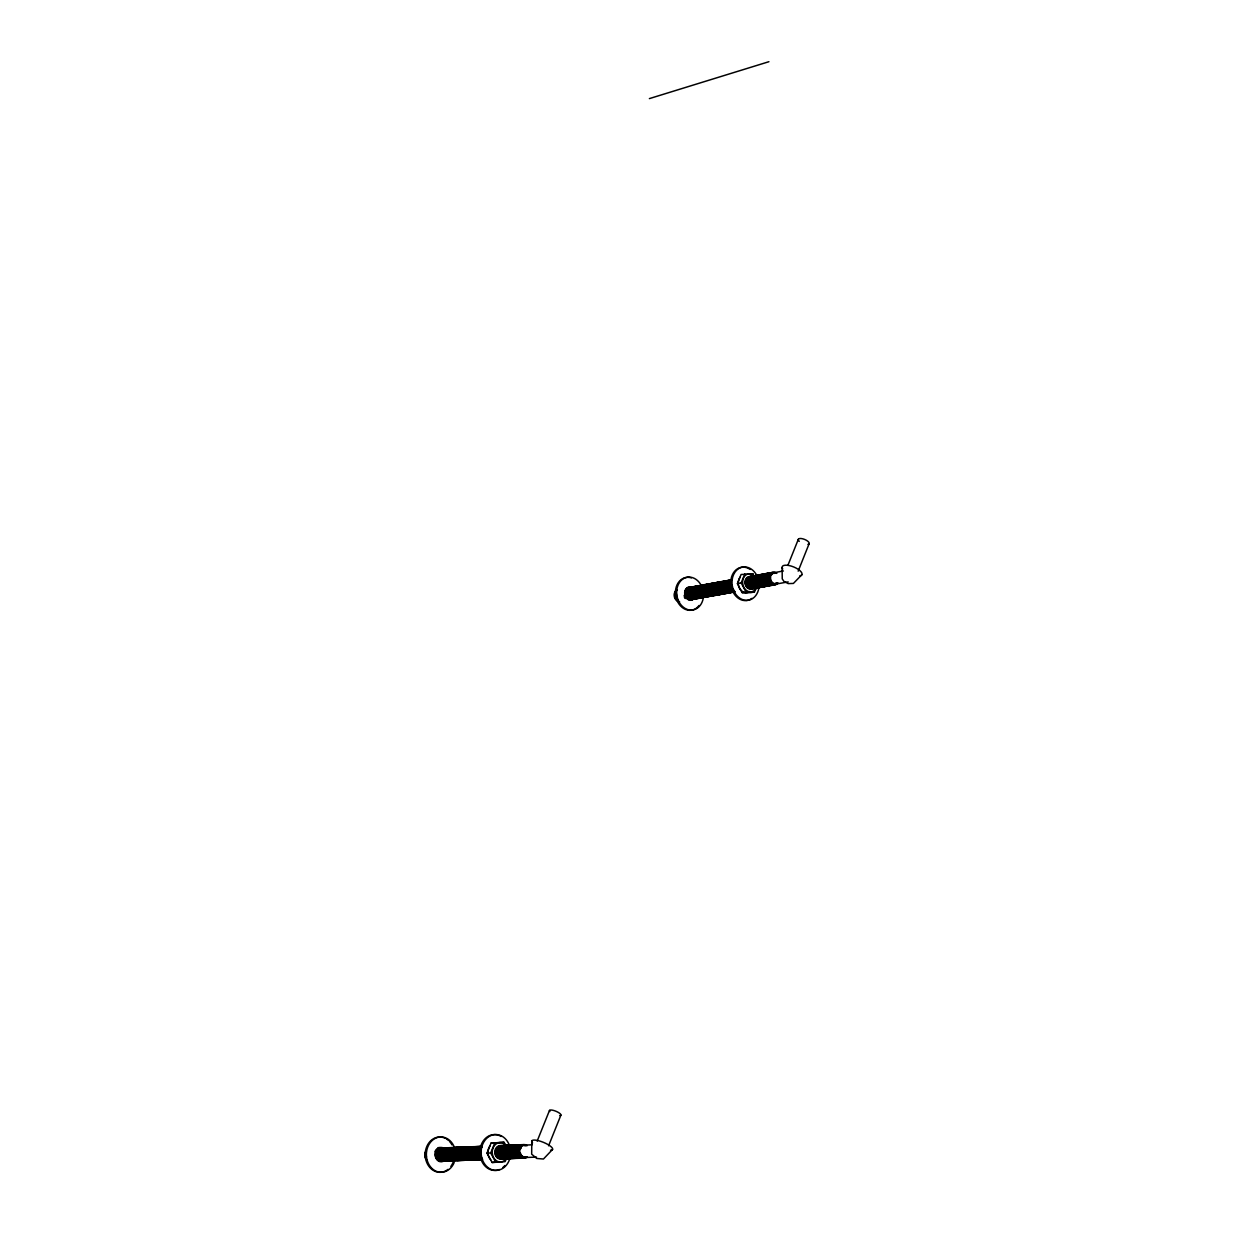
<?xml version="1.0" encoding="UTF-8"?>
<svg xmlns="http://www.w3.org/2000/svg" width="1234" height="1234" viewBox="0 0 1234 1234"><rect width="100%" height="100%" fill="white"/><g stroke="black" fill="none" stroke-linecap="round" stroke-linejoin="round"><path stroke-width="1.5" d="M531.808 1140.879L531.669 1154.191L536.759 1158.464L543.438 1159.034L552.585 1149.409M754.714 576.463A9.116 7.265 79.9 0 0 743.979 577.018A9.116 7.265 79.9 0 0 746.215 590.284A9.116 7.265 79.9 0 0 756.55 587.415L754.421 591.996L750.658 592.659L742.22 592.644L739.521 588.155L737.438 583.559L741.094 574.504L753.28 573.872L750.164 574.427M744.858 573.825L741.187 582.895L737.438 583.559M506.634 1158.31L505.076 1161.657L492.135 1162.49L486.983 1153.127L491.055 1143.085L503.996 1142.268L505.909 1145.368M503.996 1142.268L494.772 1142.931L490.7 1152.972L495.852 1162.351M788.032 565.002L798.336 539.289M798.167 571.157L809.134 543.7M537.16 1141.095L549.5 1110.446M548.59 1145.784L560.899 1115.135M782.125 567.702L782.248 578.869L783.868 581.307L788.187 583.605L793.4 583.435L801.899 574.674M649.377 98.612L768.921 61.7M773.224 572.807L783.405 570.972M776.34 584.006L788.217 581.893M742.22 592.644L754.421 591.996M492.135 1162.49L501.359 1161.796M491.055 1143.085L494.772 1142.931M524.465 1145.121L532.039 1144.813M486.983 1153.127L490.7 1152.972M525.175 1157.523L536.512 1157.091M741.187 582.895L745.984 591.981M752.817 588.309A6.324 5.029 79.9 0 1 744.981 583.667A6.324 5.029 79.9 0 1 750.874 576.802M749.701 591.502A9.116 7.265 79.9 0 1 740.107 589.142A9.116 7.265 79.9 0 1 739.999 577.219M758.848 588.001A16.829 13.42 79.9 0 1 739.706 598.135A16.829 13.42 79.9 0 1 735.263 571.789A16.829 13.42 79.9 0 1 756.72 575.322M751.953 598.367A16.829 13.404 79.9 0 1 734.631 594.603A16.829 13.404 79.9 0 1 733.289 573.085A16.829 13.404 79.9 0 1 750.164 569.414M685.61 598.166A6.216 4.998 79.9 0 1 684.13 595.39M693.184 599.4A6.741 5.414 79.9 0 1 686.197 597.888A6.741 5.414 79.9 0 1 685.672 589.266A6.741 5.414 79.9 0 1 692.475 587.785M685.333 598.536A6.741 5.414 79.9 0 1 684.376 597.148M699.076 605.478A16.597 13.327 79.9 0 1 682.001 607.313A16.597 13.327 79.9 0 1 676.294 586.798A16.597 13.327 79.9 0 1 691.395 577.882M703.303 597.873A16.597 13.327 79.9 0 1 684.253 607.884A16.597 13.327 79.9 0 1 679.903 581.893A16.597 13.327 79.9 0 1 701.19 585.363M799.262 541.371A5.831 2.237 21.8 0 1 800.203 538.487A5.831 2.237 21.8 0 1 807.607 541.094A5.831 2.237 21.8 0 1 807.931 544.425M782.711 568.982A10.628 4.026 21.9 0 1 787.045 565.249A10.628 4.026 21.9 0 1 799.694 570.432A10.628 4.026 21.9 0 1 799.725 575.969M777.42 583.435A5.831 4.627 79.8 0 1 771.451 582.124A5.831 4.627 79.8 0 1 770.972 574.674A5.831 4.627 79.8 0 1 776.788 573.409M772.993 583.651A5.275 4.18 79.8 0 1 771.019 582.294M770.278 581.199A5.275 4.18 79.8 0 1 769.785 579.934M769.615 577.219A5.275 4.18 79.8 0 1 770.556 574.874M771.373 574.041A5.275 4.18 79.8 0 1 772.361 573.517M776.155 583.142A5.275 4.18 79.8 0 1 775.168 583.667M778.145 582.988A6.355 5.044 79.8 0 1 771.312 583.327A6.355 5.044 79.8 0 1 769.877 574.859A6.355 5.044 79.8 0 1 776.464 573.039M777.173 582.957A5.275 4.18 79.8 0 1 772.469 582.571A5.275 4.18 79.8 0 1 770.618 577.034M770.957 575.769A5.275 4.18 79.8 0 1 773.363 573.332M771.975 583.836A5.275 4.18 79.8 0 1 768.767 580.119A5.275 4.18 79.8 0 1 769.538 575.059M777.127 583.158A6.355 5.044 79.8 0 1 770.294 583.512A6.355 5.044 79.8 0 1 768.875 575.044A6.355 5.044 79.8 0 1 775.446 573.224M770.957 584.021A5.275 4.18 79.8 0 1 767.918 576.324M768.52 575.229A5.275 4.18 79.8 0 1 770.324 573.887M776.109 583.343A6.355 5.044 79.8 0 1 769.276 583.697A6.355 5.044 79.8 0 1 767.856 575.229A6.355 5.044 79.8 0 1 774.443 573.409M732.302 586.767A6.293 5.029 79.9 0 1 732.024 585.147M733.783 589.929A5.229 4.165 79.9 0 1 732.857 589.096M732.117 588.016A5.229 4.165 79.9 0 1 731.392 585.425M733.906 590.762A6.293 5.029 79.9 0 1 731.114 583.713M733.829 590.623A5.229 4.165 79.9 0 1 730.636 586.937A5.229 4.165 79.9 0 1 731.407 581.924M734.168 591.564A6.293 5.029 79.9 0 1 730.312 587.122A6.293 5.029 79.9 0 1 731.253 581.075M733.922 590.978A5.229 4.165 79.9 0 1 729.633 587.122A5.229 4.165 79.9 0 1 731.238 581.276M734.492 591.965A6.293 5.029 79.9 0 1 729.325 587.307A6.293 5.029 79.9 0 1 731.238 580.273M731.839 590.978A5.229 4.165 79.9 0 1 729.14 588.556M728.646 587.307A5.229 4.165 79.9 0 1 731.222 580.952M734.785 591.919A6.293 5.029 79.9 0 1 728.322 587.477A6.293 5.029 79.9 0 1 731.423 579.826M730.837 591.163A5.229 4.165 79.9 0 1 727.428 586.135M727.489 584.793A5.229 4.165 79.9 0 1 728.43 582.463M729.248 581.646A5.229 4.165 79.9 0 1 730.219 581.121M734.97 591.472A6.293 5.029 79.9 0 1 727.335 587.662A6.293 5.029 79.9 0 1 731.731 579.795M729.849 591.333A5.214 4.165 79.9 0 1 726.425 586.304M726.487 584.962A5.214 4.165 79.9 0 1 727.428 582.649M733.983 591.657A6.293 5.029 79.9 0 1 726.348 587.831A6.293 5.029 79.9 0 1 730.744 579.98M728.862 591.502A5.214 4.165 79.9 0 1 725.438 586.489A5.214 4.165 79.9 0 1 728.245 581.476M732.996 591.826A6.293 5.029 79.9 0 1 725.176 587.214A6.293 5.029 79.9 0 1 731.068 580.381M730.034 591.688A5.214 4.165 79.9 0 1 725.515 589.821A5.214 4.165 79.9 0 1 724.852 584.068M725.453 583.003A5.214 4.165 79.9 0 1 726.271 582.17A6.278 5.013 79.9 0 0 720.07 583.451A6.278 5.013 79.9 0 0 720.563 591.487A6.278 5.013 79.9 0 0 727.042 592.891M731.993 592.011A6.293 5.013 79.9 0 1 724.173 587.384A6.293 5.013 79.9 0 1 730.081 580.551M729.047 591.873A5.214 4.165 79.9 0 1 726.872 591.857M725.839 591.348A5.214 4.165 79.9 0 1 724.188 589.436M723.679 588.186A5.214 4.165 79.9 0 1 725.284 582.355M726.255 581.846A5.214 4.165 79.9 0 1 727.335 581.661M731.006 592.181A6.278 5.013 79.9 0 1 723.371 588.371A6.278 5.013 79.9 0 1 727.767 580.52M725.885 592.042A5.214 4.165 79.9 0 1 722.692 588.371M722.476 587.014A5.214 4.165 79.9 0 1 722.522 585.672M722.877 584.422A5.214 4.165 79.9 0 1 725.268 582.016M730.991 591.364A6.278 5.013 79.9 0 1 724.574 592.058A6.278 5.013 79.9 0 1 722.414 584.284A6.278 5.013 79.9 0 1 728.091 580.906M724.898 592.212A5.214 4.165 79.9 0 1 722.939 590.87M722.198 589.79A5.214 4.165 79.9 0 1 721.705 588.541M721.535 585.857A5.214 4.165 79.9 0 1 722.476 583.528M727.844 593.153A6.278 5.013 79.9 0 1 721.119 587.106A6.278 5.013 79.9 0 1 727.104 581.091M730.004 591.549A6.278 5.013 79.9 0 1 729.016 592.536M723.911 592.397A5.214 4.165 79.9 0 1 720.718 588.726A5.214 4.165 79.9 0 1 721.489 583.713M728.029 592.706A6.278 5.013 79.9 0 1 721.551 591.302A6.278 5.013 79.9 0 1 721.057 583.281A6.278 5.013 79.9 0 1 727.366 581.893M722.923 592.567A5.214 4.165 79.9 0 1 721.875 592.042M720.949 591.225A5.214 4.165 79.9 0 1 719.9 584.962M720.502 583.898A5.214 4.165 79.9 0 1 722.306 582.556M720.887 592.227A5.214 4.165 79.9 0 1 718.913 585.147M719.515 584.068A5.214 4.165 79.9 0 1 721.319 582.741A5.214 4.165 79.9 0 0 720.317 582.911M726.055 593.06A6.278 5.013 79.9 0 1 718.234 588.448A6.278 5.013 79.9 0 1 724.127 581.63M723.109 592.922A5.214 4.165 79.9 0 1 720.934 592.922M719.9 592.397A5.214 4.165 79.9 0 1 717.756 589.25M717.525 587.908A5.214 4.165 79.9 0 1 717.586 586.566M717.926 585.317A5.214 4.165 79.9 0 1 718.527 584.253M725.068 593.245A6.278 5.013 79.9 0 1 717.247 588.633A6.278 5.013 79.9 0 1 723.139 581.8M722.121 593.107A5.214 4.165 79.9 0 1 719.946 593.091M718.913 592.582A5.214 4.165 79.9 0 1 717.987 591.749M717.263 590.67A5.214 4.165 79.9 0 1 716.538 588.078M716.599 586.752A5.214 4.165 79.9 0 1 718.358 583.605M719.329 583.096A5.214 4.165 79.9 0 1 721.504 583.096M724.08 593.415A6.278 5.013 79.9 0 1 716.445 589.605A6.278 5.013 79.9 0 1 720.841 581.769M720.054 593.446A5.198 4.165 79.9 0 1 717 591.934M716.275 590.855A5.198 4.165 79.9 0 1 717.37 583.79M722.106 592.752A5.198 4.165 79.9 0 1 721.134 593.276M724.065 592.598A6.278 5.013 79.9 0 1 717.648 593.292A6.278 5.013 79.9 0 1 715.504 585.533A6.278 5.013 79.9 0 1 721.165 582.17M719.067 593.631A5.198 4.165 79.9 0 1 716.939 592.922M716.013 592.104A5.198 4.165 79.9 0 1 716.383 583.96M723.078 592.783A6.278 5.013 79.9 0 1 716.291 593.138A6.278 5.013 79.9 0 1 714.887 584.777A6.278 5.013 79.9 0 1 721.443 582.972M718.08 593.801A5.198 4.165 79.9 0 1 715.951 593.107M715.026 592.274A5.198 4.165 79.9 0 1 713.638 587.276A5.198 4.165 79.9 0 1 716.383 583.62M722.091 592.952A6.263 5.013 79.9 0 1 715.304 593.307A6.263 5.013 79.9 0 1 713.9 584.947A6.263 5.013 79.9 0 1 720.455 583.142M716.013 593.801A5.198 4.165 79.9 0 1 714.964 593.276M714.039 592.459A5.198 4.165 79.9 0 1 712.82 590.13M712.589 588.788A5.198 4.165 79.9 0 1 712.65 587.446M712.99 586.212A5.198 4.165 79.9 0 1 713.591 585.132M714.409 584.314A5.198 4.165 79.9 0 1 715.396 583.805M720.132 594.109A6.263 5.013 79.9 0 1 713.653 592.721A6.263 5.013 79.9 0 1 713.159 584.7A6.263 5.013 79.9 0 1 719.468 583.327M715.026 593.97A5.198 4.165 79.9 0 1 711.617 588.973M711.663 587.631A5.198 4.165 79.9 0 1 712.62 585.317M713.422 584.5A5.198 4.165 79.9 0 1 715.473 583.805M719.144 594.294A6.263 5.013 79.9 0 1 711.339 589.698A6.263 5.013 79.9 0 1 717.232 582.88M712.45 584.669A5.198 4.165 79.9 0 0 711.062 591.132A5.198 4.165 79.9 0 0 716.198 594.156A6.263 5.013 79.9 0 1 715.196 594.989M718.157 594.464A6.263 5.013 79.9 0 1 710.352 589.867A6.263 5.013 79.9 0 1 716.244 583.05M715.211 594.325A5.198 4.165 79.9 0 1 710.707 592.474A5.198 4.165 79.9 0 1 710.044 586.736M710.645 585.672A5.198 4.165 79.9 0 1 711.463 584.854M712.434 584.33A5.198 4.165 79.9 0 1 713.514 584.16M717.17 594.649A6.263 5.013 79.9 0 1 709.55 590.839A6.263 5.013 79.9 0 1 713.931 583.019M713.159 594.68A5.198 4.165 79.9 0 1 709.38 592.089M708.887 590.839A5.198 4.165 79.9 0 1 711.463 584.515M717.17 593.832A6.263 5.013 79.9 0 1 710.753 594.51A6.263 5.013 79.9 0 1 708.609 586.782A6.263 5.013 79.9 0 1 714.27 583.404M711.077 594.68A5.198 4.165 79.9 0 1 707.9 591.009M707.73 588.34A5.198 4.165 79.9 0 1 708.671 586.027M709.488 585.209A5.198 4.165 79.9 0 1 710.476 584.685M714.023 595.606A6.263 5.013 79.9 0 1 707.313 589.59A6.263 5.013 79.9 0 1 713.283 583.589M710.105 594.85A5.198 4.165 79.9 0 1 706.696 589.852M706.758 588.51A5.198 4.165 79.9 0 1 707.699 586.196M714.224 595.174A6.263 5.013 79.9 0 1 707.745 593.77A6.263 5.013 79.9 0 1 707.267 585.764A6.263 5.013 79.9 0 1 713.561 584.392M709.118 595.019A5.198 4.165 79.9 0 1 705.709 590.022A5.198 4.165 79.9 0 1 708.501 585.039M713.237 595.343A6.263 5.013 79.9 0 1 706.774 593.94A6.263 5.013 79.9 0 1 706.28 585.934A6.263 5.013 79.9 0 1 712.573 584.561M708.131 595.204A5.198 4.165 79.9 0 1 705.138 587.615M705.725 586.551A5.198 4.165 79.9 0 1 707.529 585.224A5.183 4.165 79.9 0 0 706.542 585.394M712.249 595.513A6.263 5.013 79.9 0 1 704.46 590.932A6.263 5.013 79.9 0 1 710.337 584.114M709.319 595.374A5.183 4.165 79.9 0 1 707.159 595.374M706.11 594.85A5.183 4.165 79.9 0 1 703.75 590.376A5.183 4.165 79.9 0 1 705.57 585.919M711.278 595.683A6.247 5.013 79.9 0 1 703.473 591.101A6.247 5.013 79.9 0 1 709.365 584.299M710.29 595.868A6.247 5.013 79.9 0 1 702.67 592.073A6.247 5.013 79.9 0 1 707.067 584.253M708.331 595.544A5.183 4.165 79.9 0 1 706.172 595.544M705.138 595.035A5.183 4.165 79.9 0 1 702.994 591.888M703.164 587.97A5.183 4.165 79.9 0 1 707.73 585.579M706.28 595.899A5.183 4.149 79.9 0 1 703.241 594.387M702.501 593.307A5.183 4.149 79.9 0 1 701.791 590.731M701.853 589.389A5.183 4.149 79.9 0 1 703.611 586.273M708.331 595.204A5.183 4.149 79.9 0 1 707.36 595.729M710.29 595.05A6.247 5.013 79.9 0 1 703.874 595.744A6.247 5.013 79.9 0 1 701.73 588.016A6.247 5.013 79.9 0 1 707.39 584.654M705.308 596.068A5.183 4.149 79.9 0 1 702.254 594.557M701.529 593.492A5.183 4.149 79.9 0 1 701.807 587.261M709.303 595.22A6.247 5.013 79.9 0 1 702.532 595.59A6.247 5.013 79.9 0 1 701.128 587.261A6.247 5.013 79.9 0 1 707.668 585.456M704.321 596.253A5.183 4.149 79.9 0 1 702.192 595.559M701.282 594.726A5.183 4.149 79.9 0 1 699.894 589.744A5.183 4.149 79.9 0 1 702.624 586.104M708.331 595.405A6.247 5.013 79.9 0 1 701.56 595.76A6.247 5.013 79.9 0 1 700.156 587.43A6.247 5.013 79.9 0 1 706.696 585.626M700.295 594.911A5.183 4.149 79.9 0 1 698.907 589.929M699.848 587.615A5.183 4.149 79.9 0 1 701.652 586.289A5.183 4.149 79.9 0 0 699.693 586.968M706.372 596.562A6.247 5.013 79.9 0 1 699.909 595.158A6.247 5.013 79.9 0 1 699.416 587.183A6.247 5.013 79.9 0 1 705.709 585.811M705.385 596.732A6.247 5.013 79.9 0 1 697.596 592.15A6.247 5.013 79.9 0 1 703.473 585.363M700.233 595.899A5.183 4.149 79.9 0 1 698.105 592.767M698.274 588.849A5.183 4.149 79.9 0 1 698.876 587.785M702.454 596.593A5.183 4.149 79.9 0 1 696.902 591.61M696.963 590.268A5.183 4.149 79.9 0 1 698.722 587.153M700.758 586.458A5.183 4.149 79.9 0 0 699.693 586.644A5.183 4.149 79.9 0 0 698.722 586.813M704.413 596.917A6.247 5.013 79.9 0 1 696.624 592.335A6.247 5.013 79.9 0 1 702.501 585.533M701.483 596.762A5.183 4.149 79.9 0 1 696.979 594.927A5.183 4.149 79.9 0 1 696.315 589.204M696.917 588.14A5.183 4.149 79.9 0 1 697.734 587.322M703.426 597.086A6.247 4.998 79.9 0 1 695.822 593.307A6.247 4.998 79.9 0 1 700.202 585.502M768.905 583.667A5.275 4.18 79.8 0 1 767.239 581.738M766.746 580.474A5.275 4.18 79.8 0 1 766.916 576.494M767.517 575.414A5.275 4.18 79.8 0 1 769.322 574.072A5.275 4.18 79.8 0 0 768.304 574.257M774.104 584.53A6.355 5.044 79.8 0 1 766.252 579.857A6.355 5.044 79.8 0 1 772.16 572.946M771.111 584.392A5.275 4.18 79.8 0 1 768.936 584.376M767.887 583.852A5.275 4.18 79.8 0 1 765.558 577.944M765.898 576.679A5.275 4.18 79.8 0 1 767.317 574.766A6.34 5.044 79.8 0 0 761.023 576.062A6.34 5.044 79.8 0 0 761.532 584.176A6.34 5.044 79.8 0 0 768.042 585.61M773.101 584.7A6.355 5.044 79.8 0 1 765.234 580.042A6.355 5.044 79.8 0 1 771.142 573.131M773.07 583.883A6.355 5.044 79.8 0 1 764.664 581.816A6.355 5.044 79.8 0 1 768.813 573.1M769.029 584.746A5.275 4.18 79.8 0 1 767.934 584.561M766.885 584.037A5.275 4.18 79.8 0 1 764.71 580.844M764.895 576.864A5.275 4.18 79.8 0 1 769.476 574.442M768.011 584.916A5.275 4.18 79.8 0 1 764.941 583.373M764.201 582.294A5.275 4.18 79.8 0 1 763.476 579.672M763.538 578.314A5.275 4.18 79.8 0 1 765.296 575.137M769.893 585.687A6.355 5.044 79.8 0 1 763.121 579.579A6.355 5.044 79.8 0 1 769.121 573.501M772.052 584.068A6.355 5.044 79.8 0 1 771.065 585.07M765.898 584.916A5.26 4.18 79.8 0 1 763.939 583.559M763.198 582.463A5.26 4.18 79.8 0 1 763.476 576.139M770.062 585.24A6.34 5.044 79.8 0 1 763.553 583.821A6.34 5.044 79.8 0 1 763.044 575.707A6.34 5.044 79.8 0 1 769.368 574.319M764.895 585.101A5.26 4.18 79.8 0 1 763.846 584.577M762.921 583.744A5.26 4.18 79.8 0 1 761.517 578.669A5.26 4.18 79.8 0 1 764.262 574.982M769.044 585.425A6.34 5.044 79.8 0 1 762.535 583.99A6.34 5.044 79.8 0 1 762.026 575.877A6.34 5.044 79.8 0 1 768.366 574.504M762.843 584.746A5.26 4.18 79.8 0 1 760.854 577.589M761.455 576.509A5.26 4.18 79.8 0 1 763.26 575.167A5.26 4.18 79.8 0 0 761.255 575.862M762.874 585.456A5.26 4.18 79.8 0 0 765.049 585.456A6.34 5.044 79.8 0 1 758.54 586.011A6.34 5.044 79.8 0 1 756.365 578.175A6.34 5.044 79.8 0 1 762.057 574.782M761.825 584.931A5.26 4.18 79.8 0 1 759.666 581.738M759.434 580.396A5.26 4.18 79.8 0 1 759.496 579.039M759.836 577.774A5.26 4.18 79.8 0 1 760.437 576.694M767.024 585.78A6.34 5.044 79.8 0 1 759.172 581.121A6.34 5.044 79.8 0 1 765.08 574.226M764.047 585.641A5.26 4.18 79.8 0 1 761.872 585.641M760.823 585.117A5.26 4.18 79.8 0 1 758.432 580.566M758.494 579.209A5.26 4.18 79.8 0 1 762.319 575.352M766.021 585.965A6.34 5.044 79.8 0 1 758.17 581.307A6.34 5.044 79.8 0 1 764.077 574.412M761.964 585.996A5.26 4.18 79.8 0 1 758.879 584.453M758.154 583.373A5.26 4.18 79.8 0 1 759.249 576.232M760.221 575.707A5.26 4.18 79.8 0 1 762.411 575.723M764.016 585.302A5.26 4.18 79.8 0 1 763.028 585.826M765.99 585.147A6.34 5.044 79.8 0 1 757.599 583.065A6.34 5.044 79.8 0 1 761.748 574.381M760.946 586.181A5.26 4.18 79.8 0 1 758.802 585.471M757.877 584.638A5.26 4.18 79.8 0 1 756.812 578.314M757.414 577.234A5.26 4.18 79.8 0 1 758.231 576.417M759.943 586.351A5.26 4.18 79.8 0 1 757.799 585.656M756.874 584.808A5.26 4.18 79.8 0 1 755.47 579.764A5.26 4.18 79.8 0 1 758.216 576.077M763.985 585.502A6.34 5.044 79.8 0 1 757.167 585.857A6.34 5.044 79.8 0 1 755.748 577.404A6.34 5.044 79.8 0 1 762.319 575.599M757.83 586.351A5.26 4.18 79.8 0 1 756.781 585.826M755.871 584.993A5.26 4.18 79.8 0 1 754.468 579.934M755.409 577.605A5.26 4.18 79.8 0 1 757.213 576.247M761.98 586.674A6.34 5.044 79.8 0 1 755.486 585.255A6.34 5.044 79.8 0 1 754.977 577.157A6.34 5.044 79.8 0 1 761.301 575.769M760.977 586.86A6.34 5.044 79.8 0 1 754.483 585.44A6.34 5.044 79.8 0 1 753.974 577.342A6.34 5.044 79.8 0 1 760.298 575.954M756.828 586.536A5.26 4.18 79.8 0 1 753.619 582.834M753.804 578.854A5.26 4.18 79.8 0 1 754.406 577.774M755.223 576.957A5.26 4.18 79.8 0 1 756.195 576.432A5.26 4.18 79.8 0 0 752.447 580.304M758 586.721A5.26 4.18 79.8 0 1 752.385 581.646M759.974 587.029A6.324 5.029 79.8 0 1 752.123 582.386A6.324 5.029 79.8 0 1 758.031 575.507M756.997 586.89A5.26 4.18 79.8 0 1 751.83 583.836A5.26 4.18 79.8 0 1 753.203 577.311M758.972 587.214A6.324 5.029 79.8 0 1 751.12 582.556A6.324 5.029 79.8 0 1 757.028 575.692M754.915 587.245A5.244 4.18 79.8 0 1 751.105 584.623A5.244 4.18 79.8 0 1 750.781 579.409M751.383 578.33A5.244 4.18 79.8 0 1 752.2 577.497M753.187 576.988A5.244 4.18 79.8 0 1 754.267 576.802M756.966 586.551A5.244 4.18 79.8 0 1 755.995 587.076M758.941 586.397A6.324 5.029 79.8 0 1 750.565 584.33A6.324 5.029 79.8 0 1 754.699 575.646M752.817 587.245A5.244 4.18 79.8 0 1 750.102 584.808M749.609 583.543A5.244 4.18 79.8 0 1 752.185 577.157M757.938 586.582A6.324 5.029 79.8 0 1 751.506 587.261A6.324 5.029 79.8 0 1 749.331 579.44A6.324 5.029 79.8 0 1 755.023 576.047M751.799 587.43A5.244 4.18 79.8 0 1 748.606 583.728M748.375 582.371A5.244 4.18 79.8 0 1 749.377 578.684M750.195 577.867A5.244 4.18 79.8 0 1 751.182 577.342M756.936 586.752A6.324 5.029 79.8 0 1 750.503 587.446A6.324 5.029 79.8 0 1 748.328 579.625A6.324 5.029 79.8 0 1 754.02 576.232M750.796 587.6A5.244 4.18 79.8 0 1 747.372 582.556M747.434 581.199A5.244 4.18 79.8 0 1 748.375 578.869M754.946 587.924A6.324 5.029 79.8 0 1 748.452 586.505A6.324 5.029 79.8 0 1 747.943 578.422A6.324 5.029 79.8 0 1 754.267 577.049M749.794 587.785A5.244 4.18 79.8 0 1 746.369 582.741A5.244 4.18 79.8 0 1 749.177 577.697M753.943 588.109A6.324 5.029 79.8 0 1 746.107 583.466A6.324 5.029 79.8 0 1 752.015 576.587M750.966 587.97A5.244 4.18 79.9 0 1 746.431 586.088A5.244 4.18 79.9 0 1 745.768 580.304M746.369 579.224A5.244 4.18 79.9 0 1 747.187 578.407M676.71 596.593A5.152 4.149 79.9 0 1 676.541 593.94M676.972 598.274A6.216 4.998 79.9 0 1 676.186 593.585M677.867 599.894A5.152 4.149 79.9 0 1 675.738 596.778M675.507 595.436A5.152 4.149 79.9 0 1 675.569 594.109M677.975 600.711A6.216 4.998 79.9 0 1 675.137 595.359A6.216 4.998 79.9 0 1 677.327 590.006M676.895 600.063A5.152 4.149 79.9 0 1 675.985 599.246M675.26 598.182A5.152 4.149 79.9 0 1 674.767 596.947M674.612 594.294A5.152 4.149 79.9 0 1 676.371 591.179M679.579 601.714A6.201 4.998 79.9 0 1 674.443 597.133A6.201 4.998 79.9 0 1 676.371 590.191M699.431 597.117A5.183 4.149 79.9 0 1 695.668 594.541M695.174 593.292A5.183 4.149 79.9 0 1 696.763 587.507M701.483 596.423A5.183 4.149 79.9 0 1 700.511 596.947M703.442 596.269A6.247 4.998 79.9 0 1 697.025 596.963A6.247 4.998 79.9 0 1 694.881 589.25A6.247 4.998 79.9 0 1 700.542 585.888M697.364 597.117A5.183 4.149 79.9 0 1 694.68 594.711M694.187 593.461A5.183 4.149 79.9 0 1 694.032 590.793M694.372 589.559A5.183 4.149 79.9 0 1 694.973 588.495M695.791 587.677A5.183 4.149 79.9 0 1 696.763 587.168M702.454 596.438A6.232 4.998 79.9 0 1 695.683 596.809A6.232 4.998 79.9 0 1 694.295 588.495A6.232 4.998 79.9 0 1 700.819 586.69M696.392 597.287A5.183 4.149 79.9 0 1 692.999 592.305M693.045 590.978A5.183 4.149 79.9 0 1 694.002 588.664M694.804 587.847A5.183 4.149 79.9 0 1 695.791 587.338A5.167 4.149 79.9 0 0 693.832 588.032M701.483 596.624A6.232 4.998 79.9 0 1 694.711 596.978A6.232 4.998 79.9 0 1 693.323 588.664A6.232 4.998 79.9 0 1 699.848 586.86M695.421 597.457A5.167 4.149 79.9 0 1 692.243 593.816A5.167 4.149 79.9 0 1 693.014 588.849M699.524 597.78A6.232 4.998 79.9 0 1 693.076 596.392A6.232 4.998 79.9 0 1 692.582 588.417A6.232 4.998 79.9 0 1 698.876 587.045M694.449 597.642A5.167 4.149 79.9 0 1 691.441 590.083M692.043 589.019A5.167 4.149 79.9 0 1 693.832 587.692A5.167 4.149 79.9 0 0 692.86 587.862M698.552 597.95A6.232 4.998 79.9 0 1 690.762 593.384A6.232 4.998 79.9 0 1 696.639 586.597M693.462 597.811A5.167 4.149 79.9 0 0 695.621 597.811A6.232 4.998 79.9 0 1 694.649 598.644M692.428 597.287A5.167 4.149 79.9 0 1 690.778 595.405M690.284 594.171A5.167 4.149 79.9 0 1 690.469 590.253M691.071 589.189A5.167 4.149 79.9 0 1 691.888 588.387M697.58 598.12A6.232 4.998 79.9 0 1 689.791 593.554A6.232 4.998 79.9 0 1 695.668 586.767M692.49 597.981A5.167 4.149 79.9 0 0 694.649 597.981A6.232 4.998 79.9 0 1 687.893 598.197A6.232 4.998 79.9 0 1 686.505 589.898A6.232 4.998 79.9 0 1 693.03 588.094M691.456 597.472A5.167 4.149 79.9 0 1 689.312 594.341M689.096 593.014A5.167 4.149 79.9 0 1 689.158 591.672M689.497 590.438A5.167 4.149 79.9 0 1 694.048 588.047M696.593 598.305A6.232 4.998 79.9 0 1 688.819 593.724A6.232 4.998 79.9 0 1 694.696 586.952M692.613 598.336A5.167 4.149 79.9 0 1 689.559 596.824M688.834 595.76A5.167 4.149 79.9 0 1 688.341 594.51M688.186 591.857A5.167 4.149 79.9 0 1 689.945 588.726M694.649 597.642A5.167 4.149 79.9 0 1 693.678 598.151M696.608 597.487A6.232 4.998 79.9 0 1 690.207 598.166A6.232 4.998 79.9 0 1 688.063 590.469A6.232 4.998 79.9 0 1 693.724 587.122M691.642 598.505A5.167 4.149 79.9 0 1 688.587 596.994M687.862 595.929A5.167 4.149 79.9 0 1 688.156 589.729M693.477 599.261A6.232 4.998 79.9 0 1 686.767 592.459A6.232 4.998 79.9 0 1 694.002 587.924M690.67 598.675A5.167 4.149 79.9 0 1 688.541 597.981M687.616 597.163A5.167 4.149 79.9 0 1 686.243 592.197A5.167 4.149 79.9 0 1 688.973 588.572M692.706 598.984A6.232 4.998 79.9 0 1 686.258 597.595A6.232 4.998 79.9 0 1 685.765 589.636A6.232 4.998 79.9 0 1 692.058 588.263M686.644 597.349A5.167 4.149 79.9 0 1 685.425 595.035M503.333 1157.908A6.741 5.538 88.9 0 1 494.803 1153.559A6.741 5.538 88.9 0 1 501.312 1145.692M490.638 1159.729A9.718 8.006 88.9 0 1 489.867 1146.016M493.322 1143.239A9.718 8.006 88.9 0 1 497.441 1142.946M496.438 1162.15A9.718 8.006 88.9 0 1 494.356 1161.981M506.264 1158.726A9.718 8.006 88.9 0 1 494.973 1159.559A9.718 8.006 88.9 0 1 494.202 1145.846A9.718 8.006 88.9 0 1 505.493 1145.013M509.395 1145.337A17.939 14.777 88.9 0 0 486.273 1138.751A17.939 14.777 88.9 0 0 487.877 1167.487A17.939 14.777 88.9 0 0 510.074 1157.554A5.599 4.612 88.9 0 1 508.778 1156.89M499.446 1169.508A17.939 14.777 88.9 0 1 479.887 1151.26A17.939 14.777 88.9 0 1 501.174 1136.483M504.907 1165.513A17.939 14.777 88.9 0 1 502.901 1167.457M434.939 1151.692A6.633 5.507 89.2 0 1 439.505 1148.036M444.379 1160.592A7.188 5.954 89.2 0 1 436.759 1159.544A7.188 5.954 89.2 0 1 436.25 1150.335A7.188 5.954 89.2 0 1 443.7 1148.191M448.004 1169.385A17.677 14.669 89.2 0 1 425.267 1156.505A17.677 14.669 89.2 0 1 445.181 1138.242M446.338 1138.859A17.677 14.669 89.2 0 1 448.528 1140.478M449.515 1141.45A17.677 14.669 89.2 0 1 452.03 1144.921M453.001 1162.536A17.677 14.669 89.2 0 1 450.888 1166.361M454.205 1162.49A17.677 14.669 89.2 0 1 431.699 1168.197A17.677 14.669 89.2 0 1 432.193 1140.463A17.677 14.669 89.2 0 1 454.467 1147.589M437.947 1147.836A7.173 5.954 89.2 0 1 439.474 1147.481M549.901 1111.541A6.155 1.712 22.1 0 1 552.092 1110.106A6.155 1.712 22.1 0 1 559.418 1113.114A6.155 1.712 22.1 0 1 559.758 1115.598M532.548 1142.838A11.229 3.054 22.1 0 1 536.512 1140.278A11.229 3.054 22.1 0 1 549.886 1145.769A11.229 3.054 22.1 0 1 550.534 1150.211M526.471 1157.214A6.216 5.106 88.8 0 1 519.73 1150.89A6.216 5.106 88.8 0 1 527.057 1145.769M521.781 1156.397A5.63 4.612 88.8 0 1 520.779 1155.579M519.977 1154.469A5.63 4.612 88.8 0 1 519.206 1151.692M519.283 1150.227A5.63 4.612 88.8 0 1 520.332 1147.62M524.126 1156.983A5.63 4.612 88.8 0 1 522.923 1156.875M527.427 1156.998A6.772 5.568 88.8 0 1 520.301 1156.011A6.772 5.568 88.8 0 1 519.822 1147.296A6.772 5.568 88.8 0 1 526.764 1145.275M522.784 1156.351A5.63 4.612 88.8 0 1 521.781 1155.533M520.979 1154.422A5.63 4.612 88.8 0 1 520.439 1153.096M520.671 1148.808A5.63 4.612 88.8 0 1 521.334 1147.589M524.496 1145.707A5.63 4.612 88.8 0 1 525.699 1145.815M525.129 1156.937A5.63 4.612 88.8 0 1 523.926 1156.829M523.123 1157.014A5.63 4.612 88.8 0 1 518.974 1154.5A5.63 4.612 88.8 0 1 518.666 1148.885M519.329 1147.666A5.63 4.612 88.8 0 1 521.319 1146.062M526.409 1157.029A6.772 5.568 88.8 0 1 519.298 1156.042A6.772 5.568 88.8 0 1 518.804 1147.342A6.772 5.568 88.8 0 1 525.761 1145.322M519.776 1156.474A5.63 4.612 88.8 0 1 517.971 1154.546M517.432 1153.219A5.63 4.612 88.8 0 1 517.663 1148.931M518.326 1147.713A5.63 4.612 88.8 0 1 520.316 1146.108M522.121 1157.045A5.63 4.612 88.8 0 1 520.918 1156.952M525.406 1157.076A6.772 5.568 88.8 0 1 518.295 1156.088A6.772 5.568 88.8 0 1 517.802 1147.389A6.772 5.568 88.8 0 1 524.759 1145.368M480.705 1154.638A5.568 4.597 89 0 1 480.55 1151.769M480.952 1156.566A6.71 5.538 89 0 1 480.566 1149.857M482.124 1158.896A6.71 5.538 89 0 1 479.039 1153.312A6.71 5.538 89 0 1 481.476 1147.296M480.257 1155.996A5.568 4.597 89 0 1 479.717 1154.685M479.949 1150.427A5.568 4.597 89 0 1 480.612 1149.224M482.201 1158.418A5.568 4.597 89 0 1 480.057 1157.122M479.27 1156.027A5.568 4.597 89 0 1 478.499 1153.296M478.576 1151.846A5.568 4.597 89 0 1 481.599 1147.682M482.509 1159.513A6.71 5.538 89 0 1 478.052 1153.343A6.71 5.538 89 0 1 481.784 1146.571M482.417 1158.556A5.568 4.597 89 0 1 480.072 1157.97M478.283 1156.073A5.568 4.597 89 0 1 477.974 1150.504M478.638 1149.301A5.568 4.597 89 0 1 480.628 1147.713M481.522 1159.544A6.71 5.538 89 0 1 477.064 1152.51A6.71 5.538 89 0 1 482.216 1146.293M480.227 1158.479A5.568 4.597 89 0 1 479.101 1158.016M478.098 1157.199A5.568 4.597 89 0 1 477.311 1156.104M476.771 1154.793A5.568 4.597 89 0 1 479.64 1147.759M481.985 1159.713A6.71 5.538 89 0 1 476.093 1153.42A6.71 5.538 89 0 1 481.245 1146.324M479.255 1158.525A5.553 4.597 89 0 1 476.324 1156.135M475.8 1154.839A5.553 4.597 89 0 1 475.63 1151.954M476.016 1150.582A5.553 4.597 89 0 1 476.679 1149.378M477.589 1148.438A5.553 4.597 89 0 1 479.825 1147.527M482.417 1159.405A6.694 5.538 89 0 1 475.105 1153.466A6.694 5.538 89 0 1 481.707 1146.494M478.268 1158.556A5.553 4.597 89 0 1 476.139 1157.276M475.352 1156.181A5.553 4.597 89 0 1 474.812 1154.87M474.658 1152.001A5.553 4.597 89 0 1 477.681 1147.836M481.43 1159.451A6.694 5.522 89 0 1 474.134 1152.618A6.694 5.522 89 0 1 482.093 1147.096M477.296 1158.603A5.553 4.581 89 0 1 475.152 1157.307M474.365 1156.212A5.553 4.581 89 0 1 473.594 1153.481M473.671 1152.032A5.553 4.581 89 0 1 476.694 1147.882M480.458 1159.482A6.694 5.522 89 0 1 473.146 1152.664A6.694 5.522 89 0 1 481.106 1147.142M473.393 1156.258A5.553 4.581 89 0 1 473.085 1150.705M473.748 1149.502A5.553 4.581 89 0 1 475.722 1147.913M479.471 1159.513A6.694 5.522 89 0 1 472.175 1152.695A6.694 5.522 89 0 1 480.119 1147.188M475.337 1158.664A5.553 4.581 89 0 1 474.195 1158.202M473.193 1157.384A5.553 4.581 89 0 1 472.406 1156.289M471.882 1154.993A5.553 4.581 89 0 1 473.671 1148.592M474.735 1147.959A5.553 4.581 89 0 1 475.908 1147.682M478.499 1159.559A6.694 5.522 89 0 1 471.187 1152.741A6.694 5.522 89 0 1 479.147 1147.219M474.35 1158.711A5.553 4.581 89 0 1 473.224 1158.232M472.221 1157.43A5.553 4.581 89 0 1 470.894 1155.024M470.663 1153.605A5.553 4.581 89 0 1 470.74 1152.155M471.126 1150.782A5.553 4.581 89 0 1 474.936 1147.728M477.512 1159.59A6.694 5.522 89 0 1 470.216 1152.772A6.694 5.522 89 0 1 478.16 1147.265M473.378 1158.741A5.553 4.581 89.1 0 1 469.923 1155.07M469.768 1152.186A5.553 4.581 89.1 0 1 471.712 1148.669M476.54 1159.636A6.694 5.522 89 0 1 469.228 1153.697A6.694 5.522 89 0 1 475.815 1146.725M472.391 1158.788A5.553 4.581 89.1 0 1 468.781 1154.392A5.553 4.581 89.1 0 1 470.725 1148.715M475.553 1159.667A6.694 5.522 89.1 0 1 468.257 1153.728A6.694 5.522 89.1 0 1 474.843 1146.772M469.29 1157.538A5.553 4.581 89.1 0 1 469.753 1148.746M470.833 1148.114A5.553 4.581 89.1 0 1 472.005 1147.836M474.581 1159.698A6.679 5.522 89.1 0 1 467.285 1153.759A6.679 5.522 89.1 0 1 473.871 1146.818M468.318 1157.569A5.553 4.581 89.1 0 1 466.992 1151.615A5.553 4.581 89.1 0 1 471.033 1147.882M474.889 1158.973A6.679 5.522 89.1 0 1 466.406 1154.669A6.679 5.522 89.1 0 1 472.884 1146.849M469.46 1158.896A5.553 4.581 89.1 0 1 468.334 1158.418M467.331 1157.615A5.553 4.581 89.1 0 1 466.02 1155.209M465.773 1153.79A5.553 4.581 89.1 0 1 465.85 1152.34M466.236 1150.983A5.553 4.581 89.1 0 1 467.809 1148.823M468.874 1148.191A5.553 4.581 89.1 0 1 470.046 1147.928M473.918 1159.004A6.679 5.522 89.1 0 1 465.419 1154.716A6.679 5.522 89.1 0 1 471.912 1146.895M468.488 1158.927A5.538 4.581 89.1 0 1 464.802 1153.836M464.879 1152.386A5.538 4.581 89.1 0 1 466.822 1148.869M467.902 1148.237A5.538 4.581 89.1 0 1 469.074 1147.959M472.946 1159.05A6.679 5.522 89.1 0 1 464.447 1154.746A6.679 5.522 89.1 0 1 470.941 1146.926M467.516 1158.973A5.538 4.581 89.1 0 1 466.375 1158.495M465.388 1157.693A5.538 4.581 89.1 0 1 464.293 1151.06M464.956 1149.857A5.538 4.581 89.1 0 1 465.85 1148.916M466.93 1148.283A5.538 4.581 89.1 0 1 468.102 1148.006M471.959 1159.081A6.679 5.522 89.1 0 1 463.475 1154.793A6.679 5.522 89.1 0 1 469.969 1146.972M465.403 1158.525A5.538 4.581 89.1 0 1 462.858 1153.913A5.538 4.581 89.1 0 1 464.879 1148.947M465.958 1148.314A5.538 4.581 89.1 0 1 467.131 1148.036M470.987 1159.127A6.679 5.522 89.1 0 1 462.503 1154.823A6.679 5.522 89.1 0 1 468.982 1147.018M464.431 1158.572A5.538 4.581 89.1 0 1 461.963 1152.494M462.349 1151.137A5.538 4.581 89.1 0 1 467.347 1148.191M470.015 1159.158A6.679 5.522 89.1 0 1 461.531 1154.87A6.679 5.522 89.1 0 1 468.01 1147.049M463.46 1158.603A5.538 4.581 89.1 0 1 461.146 1155.41M460.992 1152.541A5.538 4.581 89.1 0 1 462.04 1149.98M465.172 1148.114A5.538 4.581 89.1 0 1 466.375 1148.222M469.043 1159.189A6.679 5.522 89.1 0 1 460.56 1154.901A6.679 5.522 89.1 0 1 467.038 1147.096M463.614 1159.112A5.538 4.581 89.1 0 1 459.943 1154.021M460.02 1152.571A5.538 4.581 89.1 0 1 461.069 1150.011M464.2 1148.16A5.538 4.581 89.1 0 1 465.403 1148.268M468.072 1159.235A6.679 5.522 89.1 0 1 459.572 1154.931A6.679 5.522 89.1 0 1 466.066 1147.126M462.642 1159.142A5.538 4.581 89.1 0 1 459.048 1154.777A5.538 4.581 89.1 0 1 460.992 1149.101M467.1 1159.266A6.664 5.522 89.1 0 1 460.035 1158.294A6.664 5.522 89.1 0 1 459.572 1149.733A6.664 5.522 89.1 0 1 466.452 1147.743M460.544 1158.711A5.538 4.581 89.1 0 1 458.755 1156.813M458.23 1155.518A5.538 4.581 89.1 0 1 461.084 1148.515M466.113 1159.312A6.664 5.522 89.1 0 1 459.063 1158.34A6.664 5.522 89.1 0 1 458.601 1149.779A6.664 5.522 89.1 0 1 465.48 1147.774M459.572 1158.757A5.538 4.581 89.1 0 1 457.104 1152.695M459.048 1149.178A5.538 4.581 89.1 0 1 460.112 1148.545M465.141 1159.343A6.664 5.522 89.1 0 1 458.092 1158.371A6.664 5.522 89.1 0 1 457.629 1149.81A6.664 5.522 89.1 0 1 464.508 1147.821M464.169 1159.374A6.664 5.522 89.1 0 1 457.12 1158.402A6.664 5.522 89.1 0 1 456.657 1149.857A6.664 5.522 89.1 0 1 463.537 1147.867M458.601 1158.788A5.538 4.581 89.1 0 1 457.598 1157.986M456.811 1156.89A5.538 4.581 89.1 0 1 456.287 1155.595M456.518 1151.368A5.538 4.581 89.1 0 1 457.182 1150.165M457.629 1158.834A5.538 4.581 89.1 0 1 455.084 1154.206M455.161 1152.772A5.538 4.581 89.1 0 1 457.104 1149.27M459.958 1159.405A5.538 4.581 89.1 0 1 458.755 1159.297M463.197 1159.42A6.664 5.522 89.1 0 1 456.148 1158.448A6.664 5.522 89.1 0 1 455.685 1149.887A6.664 5.522 89.1 0 1 462.565 1147.898M456.657 1158.865A5.522 4.581 89.1 0 1 454.575 1151.445M455.238 1150.242A5.522 4.581 89.1 0 1 457.212 1148.669M458.986 1159.436A5.522 4.581 89.1 0 1 457.799 1159.328M462.226 1159.451A6.664 5.507 89.1 0 1 455.176 1158.479A6.664 5.507 89.1 0 1 454.714 1149.934A6.664 5.507 89.1 0 1 461.593 1147.944M455.685 1158.896A5.522 4.581 89.1 0 1 453.911 1156.998M453.372 1155.703A5.522 4.581 89.1 0 1 453.603 1151.476M454.266 1150.289A5.522 4.581 89.1 0 1 456.241 1148.715M458.015 1159.466A5.522 4.581 89.1 0 1 456.827 1159.374M461.269 1159.482A6.664 5.507 89.1 0 1 454.22 1158.525A6.664 5.507 89.1 0 1 453.742 1149.965A6.664 5.507 89.1 0 1 460.637 1147.975M454.729 1158.942A5.522 4.581 89.1 0 1 452.415 1155.749M452.168 1154.33A5.522 4.581 89.1 0 1 452.246 1152.88M452.631 1151.523A5.522 4.581 89.1 0 1 453.294 1150.319M458.215 1159.235A5.522 4.581 89.1 0 1 455.855 1159.405M460.297 1159.528A6.664 5.507 89.1 0 1 453.248 1158.556A6.664 5.507 89.1 0 1 452.77 1150.011A6.664 5.507 89.1 0 1 459.665 1148.021M453.757 1158.973A5.522 4.581 89.2 0 1 452.755 1158.171M451.968 1157.076A5.522 4.581 89.2 0 1 451.443 1155.78M451.289 1152.926A5.522 4.581 89.2 0 1 452.338 1150.366M453.233 1149.425A5.522 4.581 89.2 0 1 454.297 1148.792M456.071 1159.544A5.522 4.581 89.2 0 1 454.883 1159.436M459.326 1159.559A6.664 5.507 89.1 0 1 452.276 1158.587A6.664 5.507 89.1 0 1 451.814 1150.042A6.664 5.507 89.1 0 1 458.693 1148.052M450.996 1157.122A5.522 4.581 89.2 0 1 450.703 1151.6M451.366 1150.396A5.522 4.581 89.2 0 1 453.341 1148.823M455.115 1159.574A5.522 4.581 89.2 0 1 453.911 1159.482M455.654 1160.685A6.648 5.507 89.2 0 1 449.886 1152.726A6.648 5.507 89.2 0 1 457.721 1148.098M458.354 1159.605A6.648 5.507 89.2 0 1 457.058 1160.361M450.826 1158.248A5.522 4.566 89.2 0 1 449.731 1151.63M450.395 1150.443A5.522 4.566 89.2 0 1 452.369 1148.869M454.683 1160.731A6.648 5.507 89.2 0 1 448.914 1152.757A6.648 5.507 89.2 0 1 456.75 1148.129M450.857 1159.081A5.522 4.566 89.2 0 1 449.068 1157.184M448.544 1155.888A5.522 4.566 89.2 0 1 448.389 1153.034M448.775 1151.677A5.522 4.566 89.2 0 1 449.438 1150.489M450.333 1149.533A5.522 4.566 89.2 0 1 451.397 1148.9M455.13 1160.438A6.648 5.507 89.2 0 1 447.849 1153.651A6.648 5.507 89.2 0 1 455.793 1148.175M454.158 1160.469A6.648 5.507 89.2 0 1 446.893 1153.697A6.648 5.507 89.2 0 1 454.822 1148.222M452.215 1159.682A5.522 4.566 89.2 0 1 447.572 1155.934M447.803 1151.708A5.522 4.566 89.2 0 1 448.466 1150.52M449.361 1149.579A5.522 4.566 89.2 0 1 451.598 1148.669M451.243 1159.729A5.522 4.566 89.2 0 1 447.927 1158.356M447.14 1157.261A5.522 4.566 89.2 0 1 446.369 1154.546M446.446 1153.111A5.522 4.566 89.2 0 1 449.469 1148.993M453.202 1160.5A6.648 5.507 89.2 0 1 445.921 1153.728A6.648 5.507 89.2 0 1 453.85 1148.252M518.774 1156.505A5.615 4.612 88.8 0 1 516.969 1154.577M516.429 1153.25A5.615 4.612 88.8 0 1 516.275 1150.35M518.234 1146.787A5.615 4.612 88.8 0 1 519.313 1146.139M521.118 1157.091A5.615 4.612 88.8 0 1 519.915 1156.983M523.108 1157.878A6.772 5.553 88.8 0 1 515.75 1150.983A6.772 5.553 88.8 0 1 523.74 1145.399M520.686 1158.263A6.772 5.553 88.8 0 1 514.84 1150.15A6.772 5.553 88.8 0 1 522.738 1145.445M517.771 1156.551A5.615 4.612 88.8 0 1 515.426 1153.296M515.658 1149.008A5.615 4.612 88.8 0 1 516.321 1147.79M520.116 1157.122A5.615 4.612 88.8 0 1 518.912 1157.029M516.768 1156.582A5.615 4.612 88.8 0 1 515.766 1155.764M514.964 1154.654A5.615 4.612 88.8 0 1 514.424 1153.343M514.269 1150.427A5.615 4.612 88.8 0 1 515.318 1147.836M519.113 1157.168A5.615 4.612 88.8 0 1 517.91 1157.06M521.103 1157.955A6.772 5.553 88.8 0 1 513.745 1151.06A6.772 5.553 88.8 0 1 521.735 1145.491M513.961 1154.7A5.615 4.612 88.8 0 1 513.653 1149.085M514.316 1147.867A5.615 4.612 88.8 0 1 516.306 1146.263M518.11 1157.199A5.615 4.612 88.8 0 1 516.907 1157.106M520.1 1158.001A6.772 5.553 88.8 0 1 512.742 1151.106A6.772 5.553 88.8 0 1 520.748 1145.522M515.905 1157.137A5.615 4.612 88.8 0 1 514.763 1156.659M513.76 1155.842A5.615 4.612 88.8 0 1 512.65 1149.132M513.313 1147.913A5.615 4.612 88.8 0 1 515.303 1146.309M519.098 1158.032A6.772 5.553 88.8 0 1 511.74 1151.137A6.772 5.553 88.8 0 1 519.745 1145.568M514.902 1157.168A5.615 4.612 88.8 0 1 511.971 1154.777M511.431 1153.451A5.615 4.612 88.8 0 1 512.326 1147.944M513.221 1146.988A5.615 4.612 88.8 0 1 514.3 1146.355M518.095 1158.063A6.772 5.553 88.8 0 1 510.753 1151.183A6.772 5.553 88.8 0 1 518.743 1145.599M513.915 1157.214A5.615 4.612 88.8 0 1 510.429 1153.497M510.197 1152.047A5.615 4.612 88.8 0 1 510.274 1150.582M510.66 1149.209A5.615 4.612 88.8 0 1 511.323 1147.99M517.092 1158.109A6.756 5.553 88.8 0 1 509.75 1151.214A6.756 5.553 88.8 0 1 517.74 1145.646M512.912 1157.245A5.615 4.612 88.8 0 1 510.768 1155.949M509.966 1154.854A5.615 4.612 88.8 0 1 509.426 1153.528M509.272 1150.628A5.615 4.612 88.8 0 1 512.311 1146.432M516.105 1158.14A6.756 5.553 88.8 0 1 508.747 1151.26A6.756 5.553 88.8 0 1 516.737 1145.692M513.113 1157.384A5.615 4.612 88.8 0 1 510.768 1156.813M508.963 1154.885A5.615 4.612 88.8 0 1 511.308 1146.463M515.102 1158.186A6.756 5.553 88.8 0 1 507.745 1151.291A6.756 5.553 88.8 0 1 515.735 1145.723M510.907 1157.322A5.615 4.612 88.9 0 1 509.765 1156.844M507.976 1154.931A5.615 4.612 88.9 0 1 507.652 1149.317M508.331 1148.114A5.615 4.612 88.9 0 1 510.305 1146.509M514.1 1158.217A6.756 5.553 88.9 0 1 506.758 1151.337A6.756 5.553 88.9 0 1 514.748 1145.769M507.776 1156.073A5.599 4.612 88.9 0 1 506.973 1154.962M506.434 1153.651A5.599 4.612 88.9 0 1 509.303 1146.556M513.097 1158.263A6.756 5.553 88.9 0 1 505.755 1151.368A6.756 5.553 88.9 0 1 513.745 1145.815M508.917 1157.399A5.599 4.612 88.9 0 1 505.986 1154.993M505.2 1152.247A5.599 4.612 88.9 0 1 505.277 1150.782M505.662 1149.409A5.599 4.612 88.9 0 1 506.326 1148.191M507.236 1147.234A5.599 4.612 88.9 0 1 509.488 1146.309M512.11 1158.294A6.756 5.553 88.9 0 1 504.752 1151.415A6.756 5.553 88.9 0 1 512.742 1145.846M507.93 1157.446A5.599 4.612 88.9 0 1 505.786 1156.15M504.984 1155.039A5.599 4.612 88.9 0 1 504.444 1153.728M504.29 1150.828A5.599 4.612 88.9 0 1 507.313 1146.633M511.107 1158.325A6.756 5.553 88.9 0 1 503.765 1151.461A6.756 5.553 88.9 0 1 511.755 1145.892M506.927 1157.477A5.599 4.612 88.9 0 1 504.783 1156.181M503.981 1155.07A5.599 4.612 88.9 0 1 506.326 1146.679M510.105 1158.371A6.756 5.553 88.9 0 1 502.762 1151.492A6.756 5.553 88.9 0 1 510.753 1145.939M503.796 1156.227A5.599 4.612 88.9 0 1 502.685 1149.517M503.349 1148.314A5.599 4.612 88.9 0 1 504.243 1147.358M509.118 1158.402A6.756 5.553 88.9 0 1 501.775 1151.538A6.756 5.553 88.9 0 1 509.75 1145.97M502.793 1156.258A5.599 4.612 88.9 0 1 503.256 1147.389M504.336 1146.756A5.599 4.612 88.9 0 1 505.508 1146.479M508.115 1158.448A6.741 5.553 88.9 0 1 500.773 1151.569A6.741 5.553 88.9 0 1 508.763 1146.016M503.935 1157.585A5.599 4.612 88.9 0 1 502.809 1157.106M501.806 1156.289A5.599 4.612 88.9 0 1 500.31 1150.983M500.696 1149.594A5.599 4.612 88.9 0 1 504.521 1146.525M507.128 1158.479A6.741 5.553 88.9 0 1 499.785 1151.615A6.741 5.553 88.9 0 1 507.76 1146.047M502.948 1157.631A5.599 4.612 88.9 0 1 499.477 1153.913M499.307 1151.029A5.599 4.612 88.9 0 1 501.266 1147.481M507.421 1157.754A6.741 5.553 88.9 0 1 498.891 1153.404A6.741 5.553 88.9 0 1 505.4 1145.522M501.96 1157.662A5.599 4.597 88.9 0 1 498.32 1153.25A5.599 4.597 88.9 0 1 500.279 1147.512M506.434 1157.785A6.741 5.553 88.9 0 1 497.904 1153.451A6.741 5.553 88.9 0 1 504.413 1145.553M498.814 1156.412A5.599 4.597 88.9 0 1 497.718 1149.718M498.382 1148.515A5.599 4.597 88.9 0 1 499.276 1147.558M500.356 1146.91A5.599 4.597 88.9 0 1 501.544 1146.633M505.431 1157.816A6.741 5.553 88.9 0 1 496.901 1153.481A6.741 5.553 88.9 0 1 503.41 1145.599M497.826 1156.443A5.599 4.597 88.9 0 1 497.04 1155.348M496.5 1154.037A5.599 4.597 88.9 0 1 498.289 1147.589M499.369 1146.957A5.599 4.597 88.9 0 1 500.541 1146.679M504.444 1157.862A6.741 5.553 88.9 0 1 495.914 1153.528A6.741 5.553 88.9 0 1 502.423 1145.646M497.842 1157.307A5.584 4.597 88.9 0 1 495.343 1151.183M495.729 1149.795A5.584 4.597 88.9 0 1 499.554 1146.725M426.455 1156.752A5.491 4.566 89.3 0 1 426.301 1153.913M426.038 1157.091A6.617 5.491 89.3 0 1 426.316 1152.032M426.671 1159.975A6.617 5.491 89.3 0 1 426.162 1150.643M426.023 1158.078A5.491 4.55 89.3 0 1 425.499 1156.782M425.73 1152.602A5.491 4.55 89.3 0 1 426.393 1151.415M450.271 1159.759A5.522 4.566 89.2 0 1 447.957 1159.189M446.168 1157.307A5.522 4.566 89.2 0 1 445.875 1151.785M446.538 1150.597A5.522 4.566 89.2 0 1 448.497 1149.024M452.23 1160.546A6.648 5.507 89.2 0 1 444.95 1153.775A6.648 5.507 89.2 0 1 452.893 1148.299M448.112 1159.698A5.507 4.566 89.2 0 1 446.986 1159.235M445.998 1158.418A5.507 4.566 89.2 0 1 445.212 1157.338M444.672 1156.042A5.507 4.566 89.2 0 1 447.541 1149.07M451.258 1160.577A6.648 5.507 89.2 0 1 443.993 1153.805A6.648 5.507 89.2 0 1 451.922 1148.33M447.155 1159.729A5.507 4.566 89.2 0 1 444.24 1157.369M443.716 1156.073A5.507 4.566 89.2 0 1 443.561 1153.235M443.947 1151.862A5.507 4.566 89.2 0 1 444.61 1150.674M445.505 1149.733A5.507 4.566 89.2 0 1 447.741 1148.823M450.302 1160.608A6.648 5.507 89.2 0 1 443.021 1153.852A6.648 5.507 89.2 0 1 450.965 1148.376M446.184 1159.775A5.507 4.566 89.2 0 1 444.07 1158.495M443.284 1157.415A5.507 4.566 89.2 0 1 442.759 1156.119M442.59 1153.266A5.507 4.566 89.2 0 1 445.613 1149.147M449.33 1160.654A6.648 5.507 89.2 0 1 442.065 1153.883A6.648 5.507 89.2 0 1 449.994 1148.407M445.227 1159.806A5.507 4.566 89.2 0 1 443.099 1158.541M442.312 1157.446A5.507 4.566 89.2 0 1 443.577 1149.81M448.374 1160.685A6.633 5.507 89.2 0 1 441.109 1153.929A6.633 5.507 89.2 0 1 449.037 1148.453M444.271 1159.852A5.507 4.566 89.2 0 1 443.129 1159.374M441.356 1157.492A5.507 4.566 89.2 0 1 441.062 1151.985M441.71 1150.798A5.507 4.566 89.2 0 1 442.62 1149.857M443.685 1149.224A5.507 4.566 89.2 0 1 444.857 1148.947M447.402 1160.716A6.633 5.507 89.2 0 1 440.137 1153.96A6.633 5.507 89.2 0 1 448.065 1148.484M443.299 1159.883A5.507 4.566 89.2 0 1 442.173 1159.42M441.186 1158.603A5.507 4.566 89.2 0 1 440.754 1150.828M442.728 1149.255A5.507 4.566 89.2 0 1 443.885 1148.993M446.446 1160.762A6.633 5.507 89.2 0 1 439.181 1154.87A6.633 5.507 89.2 0 1 445.752 1147.959M445.474 1160.793A6.633 5.507 89.2 0 1 438.209 1154.901A6.633 5.507 89.2 0 1 444.78 1148.006M442.343 1159.914A5.507 4.566 89.2 0 1 438.903 1156.273M439.134 1152.062A5.507 4.566 89.2 0 1 440.692 1149.934M441.757 1149.301A5.507 4.566 89.2 0 1 442.929 1149.024M441.371 1159.96A5.507 4.566 89.2 0 1 437.947 1156.304M437.792 1153.466A5.507 4.566 89.2 0 1 439.736 1149.965M444.518 1160.824A6.633 5.507 89.2 0 1 437.252 1154.947A6.633 5.507 89.2 0 1 443.824 1148.036M440.415 1159.991A5.507 4.566 89.2 0 1 439.289 1159.528M438.301 1158.711A5.507 4.566 89.2 0 1 437.206 1152.14M437.869 1150.952A5.507 4.566 89.2 0 1 438.764 1150.011M439.844 1149.378A5.507 4.566 89.2 0 1 441.001 1149.101M443.561 1160.87A6.633 5.507 89.2 0 1 436.296 1154.978A6.633 5.507 89.2 0 1 442.867 1148.083M442.59 1160.901A6.633 5.507 89.2 0 1 435.34 1155.024A6.633 5.507 89.2 0 1 441.895 1148.129M436.25 1152.17A5.507 4.566 89.2 0 1 437.808 1150.042M438.872 1149.409A5.507 4.566 89.2 0 1 440.044 1149.147"/></g></svg>
